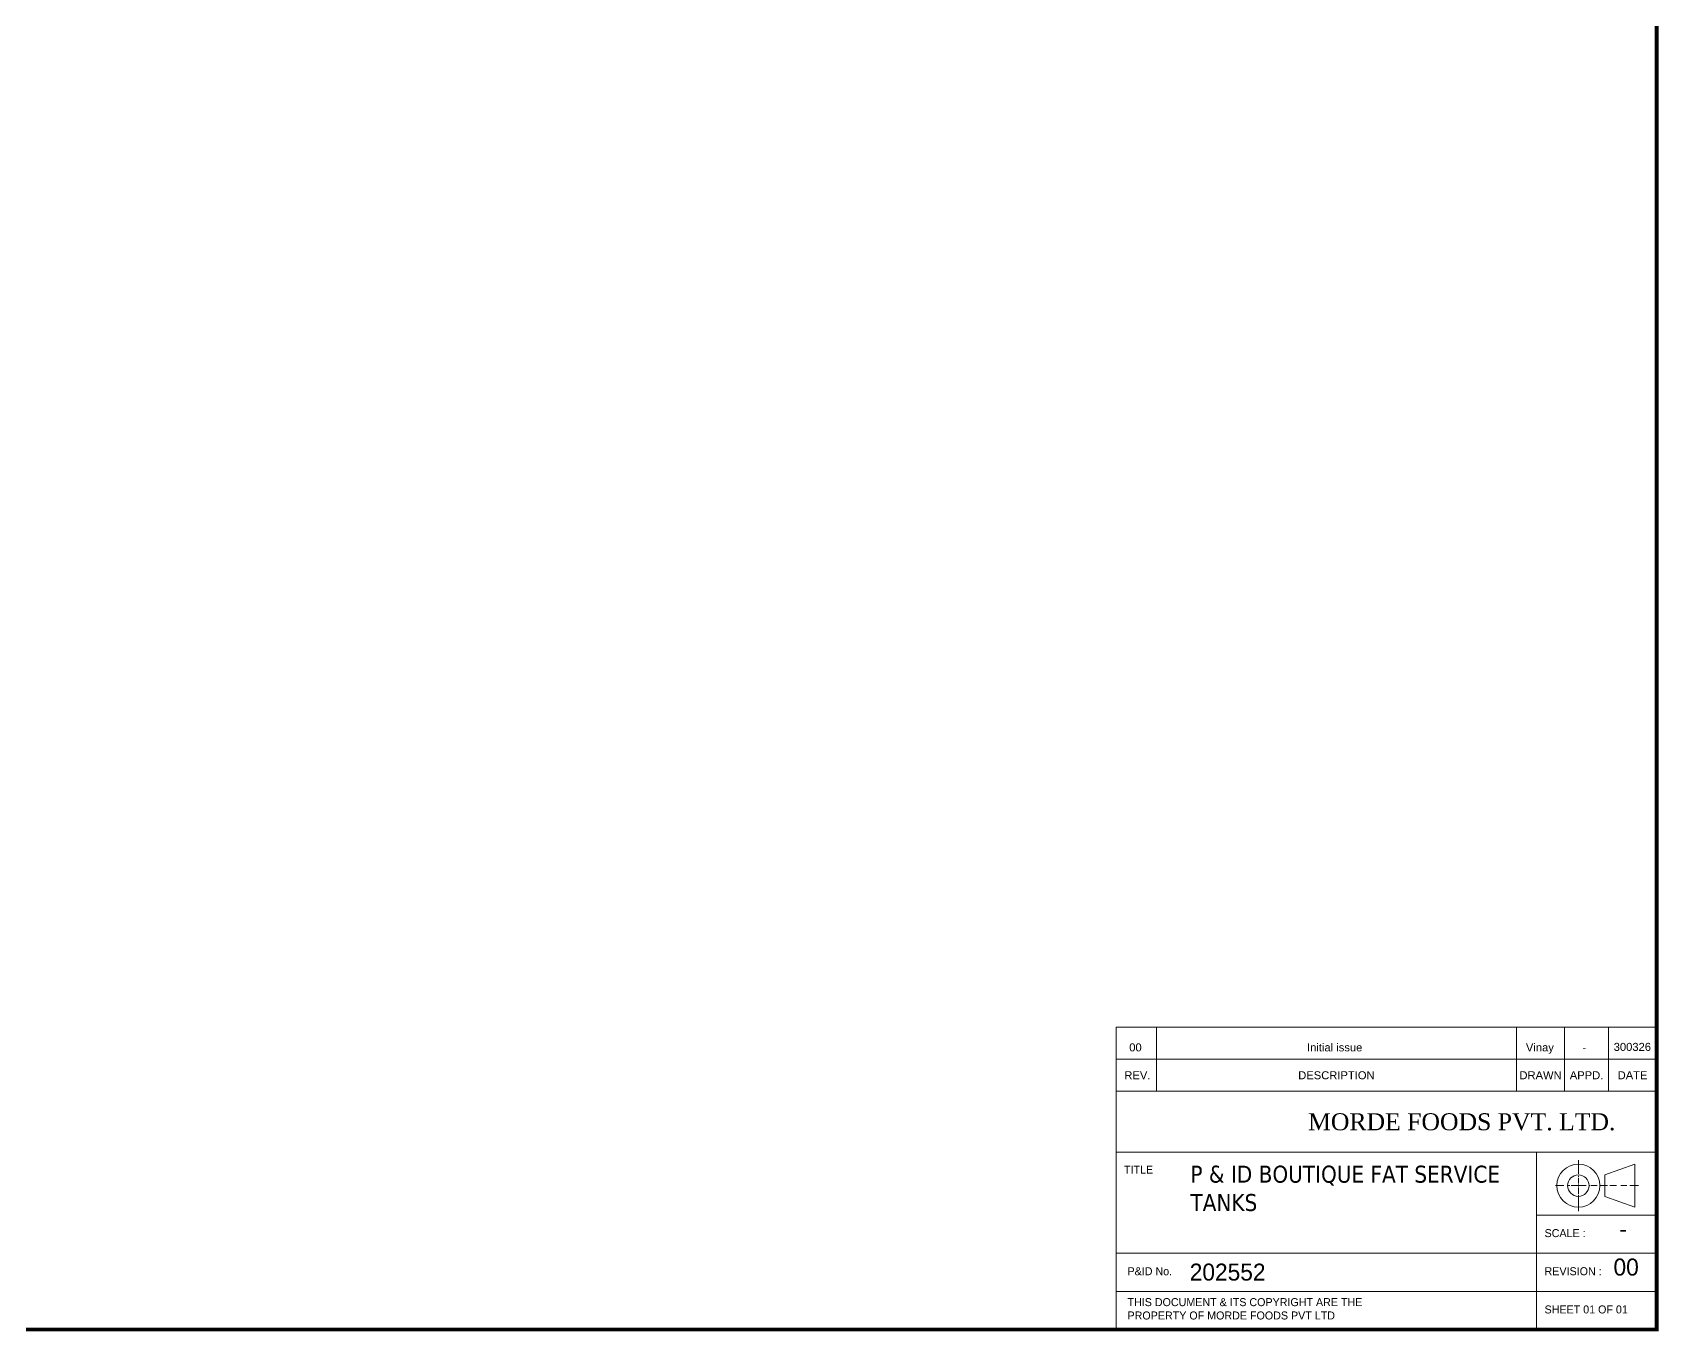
# Model space of a CAD drawing. Header units: millimetres. Extents: x -6314 to 11113, y -129 to 3675.
# Drawn here: x 3137 to 5406, y 51 to 1863 of the extents above; entities that cross this region are included whole.
import ezdxf
from ezdxf.enums import TextEntityAlignment as Align

# ---------------------------------------------------------------- set-up
doc = ezdxf.new("R2010")
doc.units = ezdxf.units.MM
doc.layers.add('TITLE TEXT', color=7, linetype='Continuous', lineweight=20)
doc.styles.add('ARI', font='arial.ttf')

# ---------------------------------------------------------------- blocks, each defined once
blk = doc.blocks.new('A$C6b2bc574')
for p, q in [((-156.6, 70.7), (-156.6, 32.8)), ((-83.1, 29.9), (0, 59.8)), ((0, 59.8), (0, -59.8)), ((-197.2, 0), (-219.9, 0)), ((-179.9, 0), (-186.5, 0)), ((-134.8, 0), (-176.6, 0)), ((-156.6, 26.7), (-156.6, 23.4)), ((-156.6, 20.4), (-156.6, 5.5)), ((-156.6, 2.8), (-156.6, -2.4)), ((-124.5, 0), (-126.7, 0)), ((-104.5, 0), (-121.7, 0)), ((-75.3, 0), (-96.8, 0)), ((-83.1, 29.9), (-83.1, -29.9)), ((-50.8, 0), (-69.5, 0)), ((-21.6, 0), (-38.5, 0)), ((10.9, 0), (-13.8, 0)), ((-156.6, -5.6), (-156.6, -22.5)), ((-156.6, -25.3), (-156.6, -28.3)), ((-156.6, -29.9), (-156.6, -70.7)), ((0, -59.8), (-83.1, -29.9))]:
    blk.add_line(p, q)
for radius in [59.8, 29.9]:
    blk.add_circle((-156.6, 0), radius)

msp = doc.modelspace()

# ---------------------------------------------------------------- linework, layer by layer
at = {"layer": 'TITLE TEXT'}
for p, q in [((5403.4, 475.3), (4649.6, 475.3)), ((4649.6, 475.3), (4649.6, 53.6)), ((4705.5, 386), (4705.5, 475.3)), ((5208, 386), (5208, 475.3)), ((5275, 386), (5275, 475.3)), ((5336.4, 386), (5336.4, 475.3)), ((5403.4, 475.3), (5403.4, 53.6)), ((5403.4, 430.6), (4649.6, 430.6)), ((5403.4, 386), (4649.6, 386)), ((5403.4, 300.9), (4649.6, 300.9)), ((5235.9, 300.9), (5235.9, 53.6)), ((5235.9, 213.2), (5403.4, 213.2)), ((5403.4, 160), (4649.6, 160)), ((5403.4, 106.8), (4649.6, 106.8)), ((5403.4, 53.6), (4649.6, 53.6))]:
    msp.add_line(p, q, dxfattribs=at)
at = {"layer": 'TITLE TEXT', "ltscale": 5, "const_width": 5.38}
msp.add_lwpolyline([(5403.4, 3672.2), (5403.4, 53.6), (287.3, 53.6), (287.3, 3672.2)], close=True, dxfattribs=at)

# ---------------------------------------------------------------- block references
at = {"layer": 'TITLE TEXT', "xscale": 0.5019940966572517, "yscale": 0.5019940966572517, "zscale": 0.5019940966572517}
msp.add_blockref('A$C6b2bc574', (5372.9, 254.4), dxfattribs=at)

# ---------------------------------------------------------------- texts
at = {"layer": 'TITLE TEXT', "style": 'ARI'}
for s, height, p in [('00', 11.17, (4676.3, 447.2, 357.7)), ('Initial issue', 11.166, (4954.3, 447.2, 357.7)), ('Vinay', 11.17, (5240.6, 447.2, 357.7)), ('-', 11.2, (5302.7, 447.2, 357.7)), ('300326', 11.17, (5369.6, 447.9, 419.3)), ('REV.', 11.17, (4679, 408.3)), ('DESCRIPTION', 11.166, (4956.7, 408.3)), ('DRAWN', 11.17, (5241.5, 408.3)), ('APPD.', 11.17, (5305.7, 408.3)), ('DATE', 11.17, (5369.9, 408.3))]:
    msp.add_text(s, height=height, dxfattribs=at).set_placement(p, align=Align.MIDDLE_CENTER)
at = {"layer": 'TITLE TEXT', "attachment_point": 1}
for s, insert, char_height, width in [('{\\fTimes New Roman|b0|i0|c0|p18;MORDE FOODS PVT. LTD.}', (4917.1, 355.3), 23.714, 632.861), ('TITLE', (4660.3, 282.2), 11.17, 43.332), ('{\\fTahoma|b0|i0|c0|p34;P & ID BOUTIQUE FAT SERVICE^JTANKS }', (4753, 282.2), 23.714, 632.861), ('SCALE :', (5247.1, 193.7), 11.17, 149.277), ('-', (5351.6, 205.8), 23.7, 68.518), ('P&ID No.', (4665.2, 140.5), 11.17, 106.514), ('202552', (4752, 145.6), 23.71, 132.943), ('REVISION :', (5247.1, 140.5), 11.17, 149.277), ('00', (5343.3, 152.6), 23.71, 68.518), ('THIS DOCUMENT & ITS COPYRIGHT ARE THE ^JPROPERTY OF MORDE FOODS PVT LTD', (4665.2, 97.4), 11.166, 777.184), ('SHEET 01 OF 01', (5247.1, 87.2), 11.166, 149.277)]:
    msp.add_mtext(s, dxfattribs=dict(at, insert=insert, char_height=char_height, width=width))

doc.saveas('drawing.dxf')
